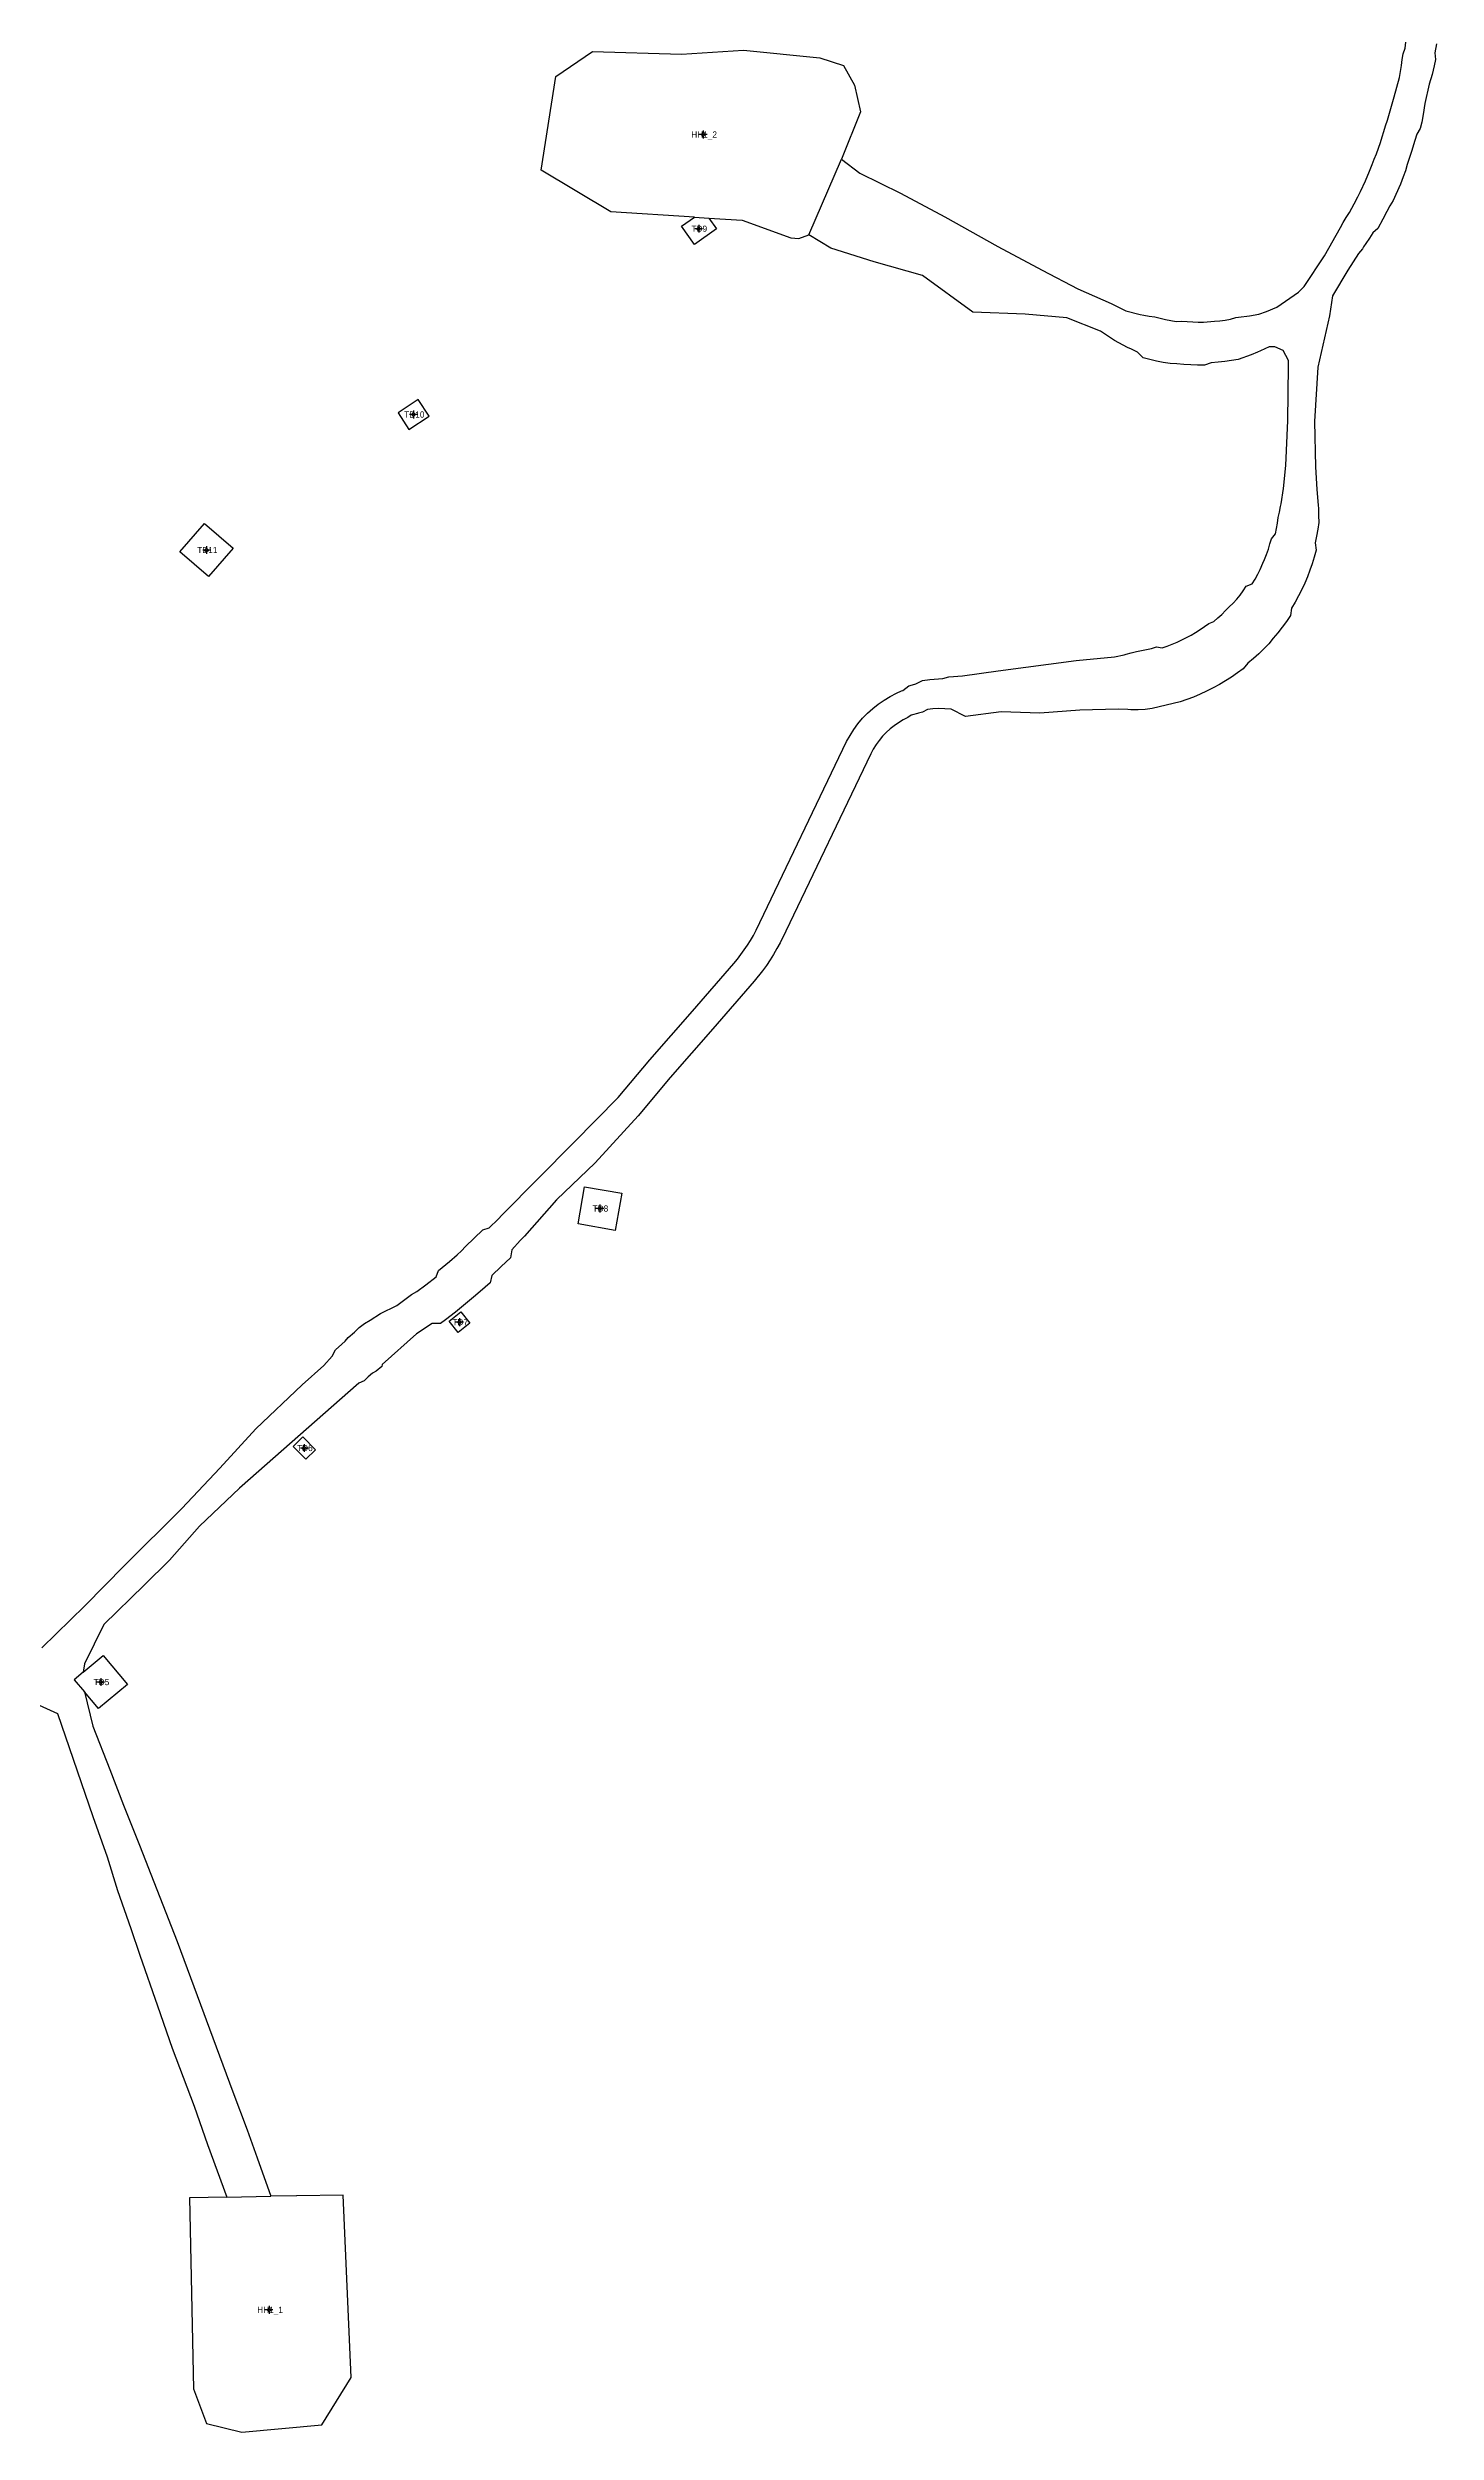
# Model space of a CAD drawing. Extents: x 543554 to 548996, y 1840763 to 1844578.
# Drawn here: x 548022 to 548471, y 1840763 to 1841533 of the extents above; entities that cross this region are included whole.
import ezdxf

# ---------------------------------------------------------------- set-up
doc = ezdxf.new("R2010")
doc.units = 0
for name, color, linetype in [('Level 11', 7, 'Continuous'), ('Level 16', 7, 'Continuous'), ('Level 30', 7, 'Continuous')]:
    doc.layers.add(name, color=color, linetype=linetype)

msp = doc.modelspace()

# ---------------------------------------------------------------- linework, layer by layer
at = {"layer": 'Level 11'}
for p, q in [((548232.94, 1841505.31), (548232.32, 1841505.31)), ((548233.57, 1841505.94), (548232.94, 1841505.31)), ((548232.94, 1841505.31), (548233.57, 1841504.69)), ((548233.57, 1841506.56), (548233.57, 1841505.94)), ((548234.19, 1841505.31), (548233.57, 1841505.94)), ((548233.57, 1841504.69), (548234.19, 1841505.31)), ((548234.82, 1841505.31), (548234.19, 1841505.31)), ((548233.57, 1841504.69), (548233.57, 1841504.06)), ((548231.49, 1841474.87), (548230.87, 1841474.87)), ((548232.12, 1841475.49), (548231.49, 1841474.87)), ((548231.49, 1841474.87), (548232.12, 1841474.24)), ((548232.12, 1841476.12), (548232.12, 1841475.49)), ((548232.74, 1841474.87), (548232.12, 1841475.49)), ((548232.12, 1841474.24), (548232.74, 1841474.87)), ((548232.12, 1841474.24), (548232.12, 1841473.62)), ((548233.37, 1841474.87), (548232.74, 1841474.87)), ((548139.28, 1841414.82), (548138.65, 1841414.82)), ((548139.9, 1841415.44), (548139.28, 1841414.82)), ((548139.28, 1841414.82), (548139.9, 1841414.19)), ((548139.9, 1841416.07), (548139.9, 1841415.44)), ((548140.53, 1841414.82), (548139.9, 1841415.44)), ((548139.9, 1841414.19), (548140.53, 1841414.82)), ((548139.9, 1841414.19), (548139.9, 1841413.57)), ((548141.15, 1841414.82), (548140.53, 1841414.82)), ((548072.33, 1841371.03), (548071.71, 1841371.03)), ((548072.96, 1841371.65), (548072.33, 1841371.03)), ((548072.33, 1841371.03), (548072.96, 1841370.4)), ((548072.96, 1841372.28), (548072.96, 1841371.65)), ((548073.58, 1841371.03), (548072.96, 1841371.65)), ((548072.96, 1841370.4), (548073.58, 1841371.03)), ((548072.96, 1841370.4), (548072.96, 1841369.78)), ((548074.21, 1841371.03), (548073.58, 1841371.03)), ((548199.54, 1841158.21), (548198.91, 1841158.21)), ((548200.16, 1841158.83), (548199.54, 1841158.21)), ((548199.54, 1841158.21), (548200.16, 1841157.58)), ((548200.16, 1841159.46), (548200.16, 1841158.83)), ((548200.79, 1841158.21), (548200.16, 1841158.83)), ((548200.16, 1841157.58), (548200.79, 1841158.21)), ((548201.41, 1841158.21), (548200.79, 1841158.21)), ((548200.16, 1841157.58), (548200.16, 1841156.96)), ((548154.13, 1841121.48), (548153.51, 1841121.48)), ((548154.76, 1841122.1), (548154.13, 1841121.48)), ((548154.13, 1841121.48), (548154.76, 1841120.85)), ((548154.76, 1841122.73), (548154.76, 1841122.1)), ((548155.38, 1841121.48), (548154.76, 1841122.1)), ((548154.76, 1841120.85), (548155.38, 1841121.48)), ((548154.76, 1841120.85), (548154.76, 1841120.23)), ((548156.01, 1841121.48), (548155.38, 1841121.48)), ((548104.57, 1841081.43), (548103.94, 1841080.81)), ((548104.57, 1841082.06), (548104.57, 1841081.43)), ((548105.19, 1841080.81), (548104.57, 1841081.43)), ((548103.94, 1841080.81), (548103.32, 1841080.81)), ((548103.94, 1841080.81), (548104.57, 1841080.18)), ((548104.57, 1841080.18), (548105.19, 1841080.81)), ((548104.57, 1841080.18), (548104.57, 1841079.56)), ((548105.82, 1841080.81), (548105.19, 1841080.81)), ((548038.14, 1841005.17), (548037.51, 1841005.17)), ((548038.76, 1841005.79), (548038.14, 1841005.17)), ((548038.14, 1841005.17), (548038.76, 1841004.54)), ((548038.76, 1841006.42), (548038.76, 1841005.79)), ((548039.39, 1841005.17), (548038.76, 1841005.79)), ((548038.76, 1841004.54), (548039.39, 1841005.17)), ((548038.76, 1841004.54), (548038.76, 1841003.92)), ((548040.01, 1841005.17), (548039.39, 1841005.17)), ((548092.57, 1840802.28), (548091.94, 1840802.28)), ((548093.19, 1840802.91), (548092.57, 1840802.28)), ((548092.57, 1840802.28), (548093.19, 1840801.66)), ((548093.19, 1840803.53), (548093.19, 1840802.91)), ((548093.82, 1840802.28), (548093.19, 1840802.91)), ((548093.19, 1840801.66), (548093.82, 1840802.28)), ((548093.19, 1840801.66), (548093.19, 1840801.03)), ((548094.44, 1840802.28), (548093.82, 1840802.28))]:
    msp.add_line(p, q, dxfattribs=at)
for centre in [(548233.57, 1841505.31), (548232.12, 1841474.87), (548139.9, 1841414.82), (548072.96, 1841371.03), (548200.16, 1841158.21), (548154.76, 1841121.48), (548104.57, 1841080.81), (548038.76, 1841005.17), (548093.19, 1840802.28)]:
    msp.add_circle(centre, 0.15, dxfattribs=at)
at = {"layer": 'Level 30'}
for p, q in [((548267.74, 1841472.86), (548278.27, 1841497.3)), ((548230.76, 1841478.6), (548235.36, 1841478.31)), ((548079.5, 1840838.73), (548093.78, 1840838.98))]:
    msp.add_line(p, q, dxfattribs=at)
for points in [[(548470.68, 1841534.61), (548470.23, 1841531.69), (548470.45, 1841529.55), (548470.02, 1841527.51), (548469.28, 1841524.72), (548468.41, 1841521.61), (548466.95, 1841515.29), (548466.39, 1841511.83), (548465.95, 1841509.27), (548465.5, 1841507.24), (548464.32, 1841505.42), (548463.76, 1841503.43), (548462.67, 1841499.85), (548461.9, 1841497.52), (548461.22, 1841495.57), (548460.75, 1841493.54), (548460, 1841491.61), (548459.08, 1841489.32), (548457.6, 1841485.89), (548456.74, 1841484.01), (548455.59, 1841482.27), (548454.67, 1841480.42), (548453.39, 1841477.95), (548451.76, 1841474.96), (548450.09, 1841473.54), (548449.04, 1841471.79), (548447.86, 1841470.1), (548447.15, 1841469), (548446.83, 1841468.35), (548445.5, 1841466.82), (548442.01, 1841461.42), (548437.08, 1841453.22), (548436.09, 1841446.66), (548432.32, 1841430.16), (548431.32, 1841412.59), (548431.57, 1841397.96), (548432, 1841390.56), (548432.45, 1841385.54), (548432.52, 1841384.42), (548432.62, 1841382.19), (548432.64, 1841379.95), (548432.34, 1841377.73), (548431.96, 1841375.53), (548431.51, 1841373.34), (548431.82, 1841370.95), (548431.22, 1841368.77), (548430.54, 1841366.61), (548429.8, 1841364.47), (548428.98, 1841362.36), (548428.1, 1841360.28), (548427.14, 1841358.23), (548426.12, 1841356.21), (548425.03, 1841354.22), (548423.87, 1841352.28), (548423.48, 1841349.82), (548422.18, 1841347.93), (548420.81, 1841346.08), (548419.39, 1841344.28), (548417.91, 1841342.53), (548416.47, 1841340.72), (548414.87, 1841339.07), (548413.22, 1841337.47), (548411.51, 1841335.93), (548409.76, 1841334.44), (548408.21, 1841332.67), (548406.35, 1841331.3), (548404.44, 1841329.99), (548402.49, 1841328.74), (548400.5, 1841327.56), (548398.47, 1841326.44), (548396.4, 1841325.4), (548394.3, 1841324.42), (548392.17, 1841323.52), (548390.01, 1841322.68), (548387.82, 1841321.92), (548385.54, 1841321.46), (548383.32, 1841320.84), (548381.07, 1841320.31), (548378.81, 1841319.84), (548376.53, 1841319.48), (548374.22, 1841319.41), (548371.91, 1841319.43), (548370.95, 1841319.46), (548367.76, 1841319.63), (548355.34, 1841319.24), (548342.47, 1841318.25), (548329.93, 1841318.69), (548318.41, 1841317.26), (548313.77, 1841319.55), (548311.75, 1841319.66), (548309.73, 1841319.86), (548307.87, 1841319.72), (548306.14, 1841319.48), (548304.55, 1841318.65), (548303.2, 1841318.28), (548302.9, 1841318.19), (548301.24, 1841317.76), (548300.88, 1841317.61), (548299.75, 1841316.88), (548298.23, 1841316.1), (548296.77, 1841315.23), (548295.36, 1841314.26), (548294.03, 1841313.2), (548292.77, 1841312.05), (548291.59, 1841310.83), (548290.49, 1841309.52), (548289.48, 1841308.15), (548288.57, 1841306.71), (548287.75, 1841305.21), (548260.28, 1841247.83), (548258.46, 1841244.1), (548257.44, 1841242.21), (548256.35, 1841240.36), (548255.21, 1841238.54), (548254, 1841236.77), (548252.74, 1841235.03), (548250.04, 1841231.69), (548236.7, 1841216.29), (548222.91, 1841200.55), (548212.57, 1841188.21), (548198.6, 1841172.97), (548186.14, 1841161.03), (548175.81, 1841149.25), (548174.4, 1841147.83), (548171.65, 1841144.84), (548171.25, 1841142.33), (548168.29, 1841139.44), (548165.27, 1841136.62), (548164.66, 1841134.2), (548163.11, 1841132.82), (548159.96, 1841130.1), (548153.5, 1841124.74), (548150.24, 1841122.26), (548148.57, 1841121.02), (548145.96, 1841121.08), (548140.87, 1841117.73), (548129.73, 1841107.76), (548129.62, 1841107.18), (548127.81, 1841105.7), (548126.66, 1841105.01), (548125.28, 1841103.8), (548123.93, 1841102.56), (548122.16, 1841101.74), (548083.66, 1841067.87), (548070.72, 1841055.56), (548060.97, 1841044.62), (548052.78, 1841036.51), (548039.7, 1841023.74), (548033.44, 1841011.04), (548033.09, 1841008.37)], [(548230.76, 1841478.6), (548203.73, 1841480.33), (548181.15, 1841493.78), (548185.97, 1841524.1), (548197.83, 1841532.13), (548226.57, 1841531.31), (548246.66, 1841532.57), (548271.25, 1841530.1), (548278.98, 1841527.63), (548282.55, 1841521.23), (548284.4, 1841512.69), (548278.27, 1841497.3)], [(548278.27, 1841497.3), (548284.23, 1841492.84), (548297.41, 1841486.41), (548311.77, 1841478.69), (548328.91, 1841469.16), (548343.2, 1841461.48), (548354.73, 1841455.4), (548365.54, 1841450.71), (548370.3, 1841448.31), (548374.91, 1841447.17), (548376.05, 1841446.92), (548377.82, 1841446.57), (548379.64, 1841446.42), (548381.35, 1841445.96), (548383.08, 1841445.56), (548384.82, 1841445.21), (548386.57, 1841444.93), (548388.37, 1841445.01), (548390.12, 1841444.84), (548391.88, 1841444.73), (548393.65, 1841444.68), (548395.41, 1841444.68), (548398.93, 1841444.94), (548400.68, 1841445.12), (548402.43, 1841445.36), (548404.16, 1841445.66), (548405.84, 1841446.21), (548407.61, 1841446.38), (548409.38, 1841446.62), (548410.27, 1841446.75), (548413.24, 1841447.29), (548415.74, 1841448.12), (548419.13, 1841449.55), (548426.09, 1841454.31), (548427.97, 1841456.19), (548434.55, 1841466.08), (548439.68, 1841475.22), (548440.58, 1841476.9), (548441.54, 1841478.54), (548442.62, 1841480.11), (548444.13, 1841482.86), (548445.31, 1841485.14), (548446.15, 1841486.85), (548447.72, 1841490.32), (548449.08, 1841493.47), (548449.93, 1841495.57), (548450.61, 1841497.35), (548451.37, 1841499.1), (548452, 1841500.89), (548452.6, 1841502.7), (548453.17, 1841504.52), (548453.72, 1841506.34), (548454.23, 1841508.17), (548454.89, 1841509.97), (548457.03, 1841517.47), (548458.76, 1841523.74), (548459.38, 1841527.66), (548459.65, 1841529.55), (548459.97, 1841531.44), (548460.55, 1841533.27), (548460.85, 1841535.16)], [(548235.36, 1841478.31), (548237.85, 1841474.81), (548230.75, 1841469.77), (548226.58, 1841475.64), (548230.76, 1841478.6)], [(548235.36, 1841478.31), (548246.19, 1841477.62), (548261.9, 1841471.93), (548264.49, 1841471.66), (548267.74, 1841472.86)], [(548019.67, 1841016.28), (548033.65, 1841029.76), (548046.41, 1841042.86), (548064.99, 1841061.26), (548077.25, 1841074.25), (548088.92, 1841087.02), (548103.84, 1841101.24), (548110.89, 1841107.49), (548113.61, 1841110.53), (548114.65, 1841112.49), (548116.75, 1841114.4), (548117.78, 1841115.3), (548118.73, 1841116.55), (548120.82, 1841118.26), (548122.31, 1841119.78), (548124.05, 1841121), (548125.83, 1841122.14), (548129.27, 1841124.25), (548134.52, 1841126.88), (548139.28, 1841130.41), (548140.98, 1841131.39), (548143.91, 1841133.58), (548147.19, 1841136.13), (548148.02, 1841138.2), (548151.56, 1841141.14), (548153.96, 1841143.22), (548155.41, 1841144.51), (548156.73, 1841145.94), (548159.56, 1841148.59), (548162.34, 1841151.3), (548164.41, 1841151.99), (548167.23, 1841154.74), (548168.59, 1841156.21), (548191.76, 1841179.55), (548206.08, 1841194.13), (548216.29, 1841206.28), (548230.11, 1841221.98), (548243.45, 1841237.39), (548244.64, 1841238.81), (548245.79, 1841240.27), (548246.88, 1841241.78), (548247.92, 1841243.31), (548248.91, 1841244.88), (548249.85, 1841246.49), (548250.74, 1841248.12), (548279.97, 1841309.13), (548281.07, 1841311.13), (548282.29, 1841313.06), (548283.64, 1841314.9), (548285.12, 1841316.65), (548286.7, 1841318.3), (548288.39, 1841319.83), (548290.18, 1841321.26), (548292.06, 1841322.55), (548294.02, 1841323.73), (548296.06, 1841324.76), (548297.68, 1841325.48), (548298.16, 1841325.67), (548300.09, 1841327.15), (548300.49, 1841327.27), (548302.34, 1841327.78), (548304.52, 1841328.84), (548306.88, 1841329.17), (548311.05, 1841329.49), (548313.02, 1841330.02), (548317.48, 1841330.33), (548328.98, 1841331.99), (548354.19, 1841335.32), (548366.56, 1841336.55), (548369.68, 1841337.17), (548370.38, 1841337.33), (548372.03, 1841337.75), (548373.66, 1841338.23), (548375.31, 1841338.53), (548376.95, 1841338.86), (548378.58, 1841339.25), (548380.2, 1841339.7), (548382.06, 1841339.4), (548383.67, 1841339.96), (548385.25, 1841340.57), (548386.82, 1841341.24), (548388.36, 1841341.95), (548389.88, 1841342.72), (548391.37, 1841343.54), (548392.84, 1841344.41), (548394.27, 1841345.33), (548395.68, 1841346.29), (548397.05, 1841347.3), (548398.69, 1841347.98), (548400, 1841349.09), (548401.28, 1841350.24), (548402.52, 1841351.43), (548403.71, 1841352.67), (548405.01, 1841353.82), (548406.12, 1841355.13), (548407.19, 1841356.49), (548408.22, 1841357.87), (548409.19, 1841359.3), (548411.15, 1841360.11), (548412.05, 1841361.63), (548412.9, 1841363.18), (548413.7, 1841364.76), (548414.61, 1841366.73), (548415.14, 1841367.98), (548415.77, 1841369.63), (548416.36, 1841371.29), (548416.88, 1841372.98), (548417.35, 1841374.68), (548418.62, 1841376.21), (548418.98, 1841377.97), (548419.28, 1841379.73), (548419.52, 1841381.51), (548419.95, 1841383.28), (548420.33, 1841385.06), (548420.49, 1841385.96), (548421.29, 1841390.94), (548422.01, 1841398.3), (548422.65, 1841412.9), (548422.86, 1841430.5), (548422.92, 1841432.3), (548421.17, 1841435.55), (548418.47, 1841436.73), (548416.58, 1841436.66), (548413.83, 1841435.4), (548412.83, 1841434.96), (548410.79, 1841434.14), (548406.64, 1841432.61), (548404.46, 1841432.23), (548402.28, 1841431.93), (548400.09, 1841431.7), (548397.89, 1841431.55), (548395.7, 1841430.77), (548393.47, 1841430.76), (548391.24, 1841430.83), (548389.02, 1841430.97), (548386.8, 1841431.18), (548384.56, 1841431.26), (548382.36, 1841431.62), (548380.17, 1841432.06), (548377.99, 1841432.57), (548375.83, 1841433.15), (548374.06, 1841434.95), (548372.07, 1841435.89), (548370.82, 1841436.53), (548366.63, 1841438.77), (548362.12, 1841441.81), (548351.15, 1841446.1), (548337.71, 1841447.21), (548320.74, 1841447.95), (548304.46, 1841459.7), (548288.85, 1841464.18), (548274.89, 1841468.55), (548267.74, 1841472.86)], [(548144.92, 1841414.27), (548141.41, 1841419.63), (548134.89, 1841415.36), (548138.39, 1841410), (548144.92, 1841414.27)], [(548081.56, 1841371.66), (548073.59, 1841362.42), (548064.36, 1841370.39), (548072.33, 1841379.63), (548081.56, 1841371.66)], [(548207.22, 1841163.16), (548205.12, 1841151.14), (548193.1, 1841153.25), (548195.21, 1841165.27), (548207.22, 1841163.16)], [(548158.07, 1841121.2), (548154.34, 1841118.18), (548151.44, 1841121.76), (548155.18, 1841124.78), (548158.07, 1841121.2)], [(548108.17, 1841080.27), (548105.02, 1841077.2), (548100.96, 1841081.34), (548104.11, 1841084.42), (548108.17, 1841080.27)], [(548033.09, 1841008.37), (548039.51, 1841013.76), (548047.35, 1841004.42), (548038.01, 1840996.58), (548033.47, 1841001.99)], [(548033.09, 1841008.37), (548030.17, 1841005.92), (548033.47, 1841001.99)], [(548017.6, 1840998.21), (548024.72, 1840994.96), (548036.16, 1840961.69), (548040.86, 1840948.65), (548044.13, 1840937.79), (548048.44, 1840925.58), (548051.4, 1840916.86), (548057.15, 1840900.58), (548061.8, 1840886.83), (548068.91, 1840868.14), (548073.26, 1840855.72), (548079.5, 1840838.73)], [(548033.47, 1841001.99), (548036.14, 1840990.93), (548041.69, 1840976.92), (548046.11, 1840965.36), (548051.29, 1840952.49), (548063.5, 1840921.32), (548081.41, 1840872.75), (548086.07, 1840860.5), (548089.36, 1840851.46), (548093.78, 1840838.98)], [(548079.5, 1840838.73), (548067.48, 1840838.51), (548068.79, 1840776.78), (548072.91, 1840765.5), (548084.35, 1840762.71), (548110.28, 1840765.14), (548119.73, 1840780.4), (548117.18, 1840839.4), (548102.12, 1840839.13), (548102.08, 1840839.12), (548102.08, 1840839.13), (548093.78, 1840838.98)]]:
    msp.add_lwpolyline(points, dxfattribs=at)

# ---------------------------------------------------------------- texts
at = {"layer": 'Level 16'}
for s, p in [('HH1_2', (548229.72, 1841504.31)), ('TD9', (548229.79, 1841473.87)), ('TD10', (548136.9, 1841413.82)), ('TD11', (548069.96, 1841370.03)), ('TD8', (548197.82, 1841157.21)), ('TD7', (548152.47, 1841120.48)), ('TD6', (548102.23, 1841079.81)), ('TD5', (548036.45, 1841004.17)), ('HH1_1', (548089.34, 1840801.28))]:
    msp.add_text(s, height=2, dxfattribs=at).set_placement(p)

doc.saveas('drawing.dxf')
